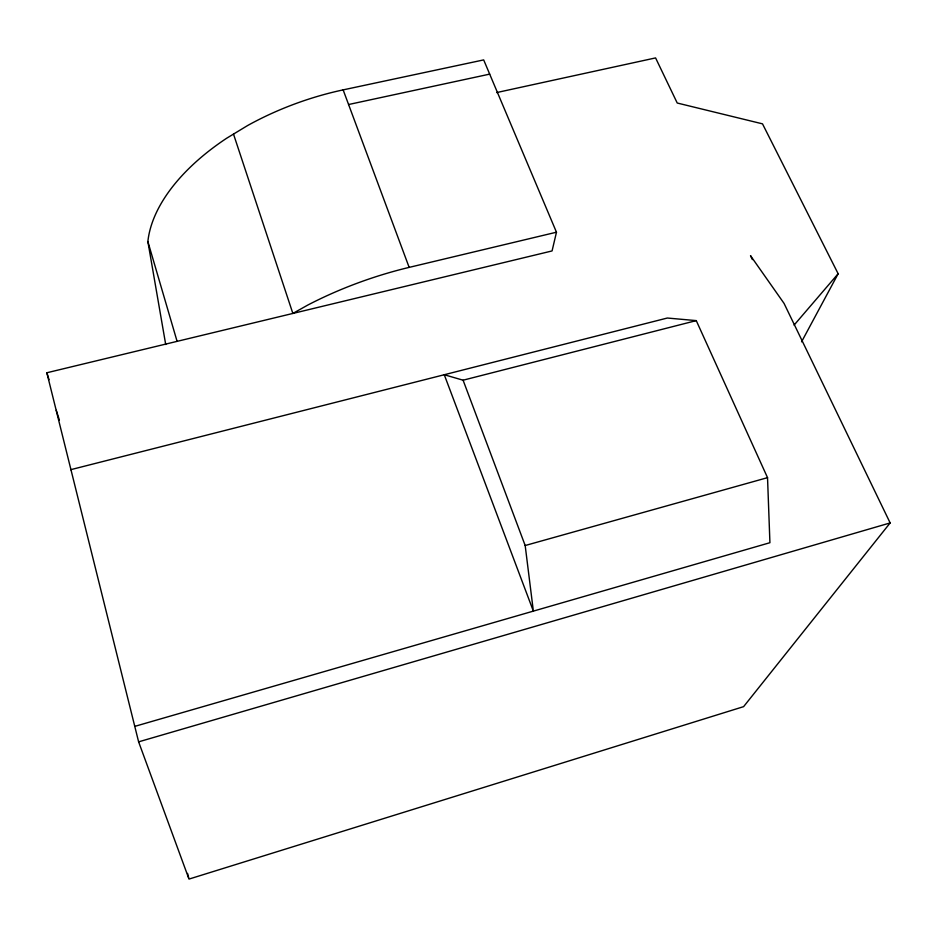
<?xml version="1.0" encoding="UTF-8"?>
<svg xmlns="http://www.w3.org/2000/svg" width="937" height="937" viewBox="0 0 937 937"><rect width="100%" height="100%" fill="white"/><g stroke="black" fill="none" stroke-linecap="round" stroke-linejoin="round"><path stroke-width="1.41" d="M165.708 344.5L147.87 241.57A196.407 108.774 -19.4 0 1 226.649 138.243L247.614 125.535A196.407 108.774 -19.4 0 1 343.141 89.882L483.679 59.909L556.473 232.212L552.069 250.94L46.85 372.762L138.617 741.846L189.005 879.082L743.603 706.65L890.15 522.928L784.058 303.412L750.514 255.672L752.388 259.596M801.568 341.829L838.146 273.745L762.507 123.848L677.228 103.023L655.584 57.918L496.622 92.576M794.084 325.116L838.146 273.745M138.617 741.846L890.15 522.928M134.741 726.386L769.921 542.71L767.532 477.659L696.261 320.618L667.343 318.03L70.626 469.706M696.261 320.618L463.089 380.199L444.267 374.73L533.364 611.111L525.177 545.521L767.532 477.659M233.5 134.085L292.859 313.438L307.98 304.958A206.714 93.7 -19.5 0 1 409.153 267.385L556.473 232.212M348.587 104.522L489.688 74.128M463.089 380.199L525.177 545.521M343.141 89.882L409.153 267.385M56.267 410.312L59.371 420.034M46.85 372.762L49.04 379.696M147.87 241.57L177.023 341.115M187.564 873.425L188.642 877.664"/></g></svg>
